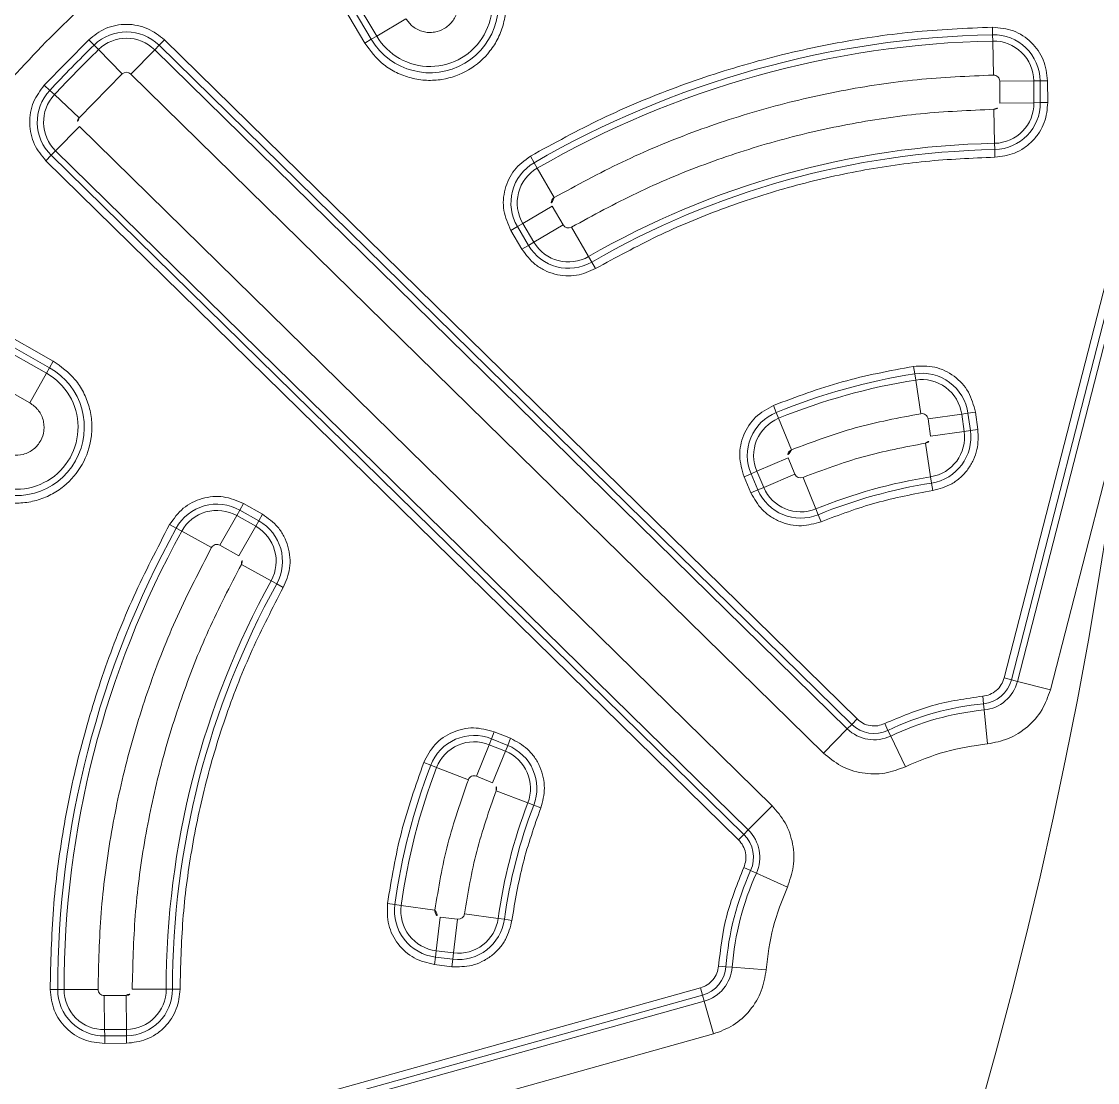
# Model space of a CAD drawing. Header units: metres. Extents: x 859577 to 860336, y 1645916 to 1646650.
# Drawn here: x 859954.8052 to 859954.9538, y 1646453.6387 to 1646453.7852 of the extents above; entities that cross this region are included whole.
import ezdxf

# ---------------------------------------------------------------- set-up
doc = ezdxf.new("R2010")
doc.units = ezdxf.units.M
doc.layers.add('A-ACCESORIOS', color=30, linetype='Continuous', lineweight=20)
doc.layers.add('PISO', color=31, linetype='Continuous', lineweight=15)

# ---------------------------------------------------------------- blocks, each defined once
blk = doc.blocks.new('mu10-3')
at = {"layer": 'A-ACCESORIOS', "linetype": 'Continuous', "ltscale": 20}
for p, q in [((0.5542660328146098, 0.3677337906341336), (0.4872739752896109, 0.4837674379710393)), ((0.5485407735652075, 0.3644283106689841), (0.4815487160414023, 0.4804619580037865)), ((0.4824527043456328, 0.4809838758935712), (0.5494447618681875, 0.3649502285607014)), ((0.5501980854904218, 0.3653851601514475), (0.4832060279320558, 0.4814188074690833)), ((0.4852564037868774, 0.426756188723914), (0.4845112374017049, 0.4274871608137687)), ((0.4852564037868774, 0.4267561887239708), (0.485877375774578, 0.4261470453157585)), ((0.4943854848811498, 0.4268000795514126), (0.4937703987484383, 0.426184993418758)), ((0.4943854848811498, 0.4268000795514126), (0.4951235882404035, 0.4275381829106095)), ((0.4965163066785863, 0.4246692577539193), (0.4943854848811498, 0.4268000795514126)), ((0.4951235882398919, 0.4275381829111211), (0.4972544100378968, 0.4254073611130593)), ((0.4858773757744643, 0.4261470453157585), (0.4892306245078544, 0.4228576709115828)), ((0.4937703987484383, 0.4261849934187012), (0.4904489336320808, 0.4228635283024005)), ((0.4937703987484383, 0.426184993418758), (0.4959012205459317, 0.4240541716213215)), ((0.4965163066786999, 0.4246692577539193), (0.4972544100378968, 0.4254073611130593)), ((0.4959012205459317, 0.4240541716213215), (0.4925797554295741, 0.4207327065050208)), ((0.4965163066785863, 0.424669257754033), (0.4959012205459317, 0.4240541716213784)), ((0.4904489336320808, 0.4228635283024005), (0.4925797554295741, 0.4207327065050208)), ((0.4959397266560472, 0.4162376209702074), (0.4925856989502222, 0.4195262010874217)), ((0.4959397266560472, 0.4162376209702074), (0.496560842897793, 0.415628624652129)), ((0.496560842897793, 0.415628624652129), (0.4973061823879448, 0.4148978290705259)), ((0.5194013095971286, 0.387038328980168), (0.5188717704623969, 0.3863482201438728)), ((0.5194013095971286, 0.387038328980168), (0.5200367565587953, 0.3878664595837336)), ((0.5213140217284149, 0.385570653341631), (0.5194013095971286, 0.387038328980168)), ((0.5200367565584543, 0.3878664595840178), (0.5219494686900816, 0.3863987839452534)), ((0.510334755684994, 0.3857747442255572), (0.5094970921588811, 0.3863975708104022)), ((0.510334755684994, 0.3857747442255572), (0.5110328086233835, 0.3852557220715198)), ((0.5110328086233835, 0.3852557220715198), (0.5148022944906643, 0.3824530024397177)), ((0.5188717704623969, 0.386348220143816), (0.516012259134925, 0.3826216324276857)), ((0.5188717704623969, 0.3863482201438728), (0.5207844825935126, 0.3848805445054495)), ((0.5207844825935126, 0.3848805445054495), (0.5213140217281875, 0.3855706533418015)), ((0.5219494686900816, 0.3863987839452534), (0.5213140217284149, 0.385570653341631)), ((0.5179249712658702, 0.3811539567893192), (0.5207844825935126, 0.3848805445054495)), ((0.516012259134925, 0.3826216324276857), (0.5179249712658702, 0.3811539567893192)), ((0.5218621201391329, 0.3771615796944161), (0.5180913074920568, 0.3799625140062517)), ((0.5218621201391329, 0.3771615796944161), (0.5225604187774593, 0.3766428881551747)), ((0.5225604187774593, 0.3766428881551747), (0.5233983771435078, 0.376020458308119)), ((0.4080702862218004, 0.3705935483022245), (0.4243697516787392, 0.366226119696023)), ((0.4245948888415114, 0.3670663432046126), (0.4082954233719533, 0.3714337715849751)), ((0.4245948888415114, 0.3670663432046126), (0.4258106293946184, 0.3716035487175873)), ((0.4240995871028304, 0.3652178517556308), (0.4078001216425378, 0.3695852803627986)), ((0.4523753596959068, 0.3698045497524731), (0.4513697361040272, 0.3700843967272363)), ((0.4523753596957931, 0.36980454975253), (0.4532133793557023, 0.3695713439402653)), ((0.4532133793557023, 0.3695713439402084), (0.4577386855190753, 0.3683120325540017)), ((0.5004055076643112, 0.3685767821728518), (0.4994472922566615, 0.3689908067738088)), ((0.4583427674324412, 0.3672540172071876), (0.4571270268214676, 0.3627168114805954)), ((0.4612535241380442, 0.3664740822985664), (0.4583427674324412, 0.3672540172071876)), ((0.5004055076643112, 0.3685767821728518), (0.5012040205040762, 0.3682317616720638)), ((0.5012040205040762, 0.3682317616720638), (0.5055159898385568, 0.3663686509676154)), ((0.5501980854903081, 0.3653851601514475), (0.5542660328146098, 0.3677337906341336)), ((0.4243697516787392, 0.366226119696023), (0.4240995870986808, 0.3652178517567677)), ((0.4243697516787392, 0.3662261196959093), (0.4245948888415114, 0.3670663432046126)), ((0.4600377835277527, 0.3619368765718036), (0.4612535241380442, 0.3664740822985664)), ((0.4668263680165978, 0.3658118046278673), (0.4623013602397918, 0.3670721877674623)), ((0.4676643324197585, 0.3655784003427698), (0.4668263680167115, 0.3658118046278673)), ((0.4676643324197585, 0.3655784003427698), (0.4686698897034489, 0.3652983152006186)), ((0.5041773703394483, 0.3608967725439243), (0.5059749343070621, 0.3652364758542035)), ((0.5082023347599716, 0.3643138563776915), (0.5059749343070621, 0.3652364758542035)), ((0.5064047707922441, 0.359974153067526), (0.5082023347599716, 0.3643138563776915)), ((0.5136284091823882, 0.3629003739824839), (0.5093173225903342, 0.3647655263718548)), ((0.5494447618681875, 0.3649502285607014), (0.5485407735645822, 0.3644283106701778)), ((0.5494447618679601, 0.3649502285605308), (0.5501980854904218, 0.3653851601514475)), ((0.5144267585513376, 0.3625549753918449), (0.5136284091823882, 0.3629003739824839)), ((0.4566317250910288, 0.3608683202586462), (0.4569018896711441, 0.3618765881979584)), ((0.4571270268214676, 0.3627168114805954), (0.4569018896713146, 0.3618765881979016)), ((0.4569018896711441, 0.3618765881979584), (0.4598126463777135, 0.3610966532890529)), ((0.4600377835277527, 0.3619368765718036), (0.4571270268214676, 0.3627168114805954)), ((0.4598126463777135, 0.3610966532890529), (0.4600377835277527, 0.3619368765718036)), ((0.5144267585512239, 0.3625549753918449), (0.5153847777938836, 0.3621404970830895)), ((0.4595424817982234, 0.3600883853496271), (0.4566317250910288, 0.3608683202586462)), ((0.4598126463777135, 0.3610966532890529), (0.459542481797655, 0.3600883853497407)), ((0.5038444881229793, 0.3600931237828604), (0.5034450294633643, 0.3591287452695155)), ((0.503844488123093, 0.3600931237829172), (0.5041773703393346, 0.3608967725439811)), ((0.5038444881229793, 0.3600931237828604), (0.5060718885759456, 0.3591705043064053)), ((0.5064047707922441, 0.359974153067526), (0.5041773703394483, 0.3608967725439243)), ((0.5060718885759456, 0.3591705043064053), (0.5064047707922441, 0.359974153067526)), ((0.5490038578303142, 0.3598968714384796), (0.5482039151164031, 0.3605674568480026)), ((0.5496704767886058, 0.3593380502387049), (0.5490038578304279, 0.3598968714382522)), ((0.5056724299173538, 0.3582061257926625), (0.503445029463137, 0.3591287452696292)), ((0.5060718885759456, 0.3591705043064053), (0.5056724299165012, 0.3582061257930036)), ((0.5496704767886058, 0.3593380502387049), (0.553270218972898, 0.3563204159196971)), ((0.542150953966825, 0.3480272937668474), (0.5411702386095385, 0.3483847717740787)), ((0.542150953966825, 0.3480272937668474), (0.5429682167645637, 0.3477293954275638)), ((0.5429682167645637, 0.3477293954275638), (0.5473814358725235, 0.3461207443951935)), ((0.4040110647940764, 0.3461626168893872), (0.4040110647943607, 0.3451187811083969)), ((0.4040110647940764, 0.3461626168894441), (0.5379950703446639, 0.3461626168894441)), ((0.5379950703446639, 0.3451187811085674), (0.4040110647963502, 0.3451187811085674)), ((0.4040110647964639, 0.3442489179574864), (0.4040110647963502, 0.3451187811083969)), ((0.53799507033699, 0.3451187811083969), (0.5379950703388658, 0.3461626168894441)), ((0.5379950703446639, 0.3442489179575432), (0.5379950703446639, 0.3451187811086243)), ((0.4040110647964639, 0.3442489179575432), (0.5379950703446639, 0.3442489179575432)), ((0.4040110647961228, 0.3395516569430583), (0.4040110647962365, 0.3442489179575432)), ((0.5379950703446639, 0.3442489179575432), (0.5379950703446639, 0.3395516569430583)), ((0.4040110647961228, 0.3395516569430583), (0.5379950703446639, 0.3395516569430583)), ((0.3975884272745134, 0.3388488301942516), (0.3965448935588256, 0.3388739403890213)), ((0.3965448935588256, 0.3300774043705701), (0.3965448935588256, 0.3388739403898171)), ((0.3975884272745134, 0.3388488301942516), (0.3984580387042911, 0.3388279050319625)), ((0.3984580387042911, 0.3388279050319625), (0.4031539404250566, 0.3387149091555557)), ((0.4031539404250566, 0.3302364356063663), (0.4031539404250566, 0.3387149091555557)), ((0.3975884272745134, 0.3301025145676704), (0.3965448935588256, 0.3300774043729575)), ((0.3975884272745134, 0.3301025145676704), (0.3984580387042911, 0.3301234397299595)), ((0.3984580387042911, 0.3301234397299595), (0.4031539404250566, 0.3302364356063663)), ((0.537995070347904, 0.3293996878073813), (0.4040110647961228, 0.3293996878131225)), ((0.4040110647964639, 0.3247024268043788), (0.4040110647961228, 0.3293996878131225)), ((0.537995070347904, 0.3247024268465566), (0.537995070347904, 0.3293996878073813)), ((0.5379950703432428, 0.3247024268465566), (0.4040110647964639, 0.3247024268465566)), ((0.4040110647964639, 0.3238325636535251), (0.4040110647964639, 0.3247024268043788)), ((0.5379950703432428, 0.3238325636535251), (0.5379950703432428, 0.3247024268465566)), ((0.4040110647964639, 0.3238325636535251), (0.5379950703432428, 0.3238325636535251)), ((0.4040110647964639, 0.3238325636535251), (0.4040110647964639, 0.3227887278725348)), ((0.5379950703446639, 0.3227887278725348), (0.4040110647957249, 0.3227887278725348)), ((0.5379950703432428, 0.3238325636535251), (0.5379950703432428, 0.3227887278725348)), ((0.5429682168042405, 0.3212219493487964), (0.5473814358725235, 0.3228306003667853)), ((0.5429682168042405, 0.3212219493488533), (0.542150953966825, 0.3209240509950746)), ((0.5421509539664839, 0.3209240509949609), (0.5411702386095385, 0.3205665729878433)), ((0.5496704767589904, 0.3096132944984333), (0.553270218972898, 0.312630928842168)), ((0.503445029463137, 0.3098225994922927), (0.5056724299167286, 0.3107452189690321)), ((0.5056724299167286, 0.3107452189690321), (0.5060718885762867, 0.3097808404556304)), ((0.503844488123093, 0.3088582209791184), (0.5034450294635917, 0.3098225994924633)), ((0.5060718885762867, 0.3097808404556304), (0.503844488123093, 0.3088582209791184)), ((0.5064047707922441, 0.308977191694396), (0.506071888576173, 0.3097808404555735)), ((0.5490038578305416, 0.3090544733236698), (0.5496704767589904, 0.3096132944984333)), ((0.4566317250907446, 0.3080830245031621), (0.4595424817978824, 0.3088629594121812)), ((0.4569018896714283, 0.3070747565640772), (0.4566317250912562, 0.3080830245033326)), ((0.4598126463778271, 0.307854691472869), (0.4569018896714283, 0.3070747565640772)), ((0.4598126463778271, 0.307854691472869), (0.4595424817977687, 0.3088629594121812)), ((0.4598126463775998, 0.3078546914728122), (0.4600377835277527, 0.3070144681901184)), ((0.503844488123093, 0.3088582209791184), (0.5041773703394483, 0.3080545722179977)), ((0.5041773703394483, 0.3080545722179977), (0.5064047707922441, 0.308977191694396)), ((0.5041773703394483, 0.3080545722179977), (0.5059749343070621, 0.3037148689077753)), ((0.5082023347599716, 0.3046374883841736), (0.5064047707922441, 0.308977191694396)), ((0.5490038578305416, 0.3090544733236698), (0.5482039151164031, 0.3083838879139194)), ((0.4569018896714283, 0.3070747565640772), (0.4571270268214676, 0.3062345332813265)), ((0.4571270268214676, 0.3062345332813265), (0.4600377835277527, 0.3070144681901184)), ((0.4571270268214676, 0.3062345332813265), (0.4583427674318727, 0.3016973275545638)), ((0.4600377835277527, 0.3070144681901184), (0.4612535241381579, 0.3024772624633556)), ((0.5136284091823882, 0.3060509707794949), (0.5144267585512239, 0.3063963693700771)), ((0.5144267585512239, 0.3063963693700771), (0.5153847777938836, 0.3068108476788893)), ((0.5136284091823882, 0.3060509707794949), (0.5093173225904479, 0.304185818390124)), ((0.4078001216415146, 0.299366064398896), (0.4240995871281825, 0.3037334930130555)), ((0.4243697516743055, 0.3027252250648189), (0.424099587094247, 0.3037334930040174)), ((0.4668263680165978, 0.3031395401340546), (0.4676643324197585, 0.3033729444191522)), ((0.4676643324197585, 0.3033729444191522), (0.4686698897034489, 0.3036530295613034)), ((0.4815487707903117, 0.1884894815860321), (0.5485407735652075, 0.3045230340929947)), ((0.5494447618648906, 0.3040011161958773), (0.4824527590947696, 0.1879675636970433)), ((0.4832060826813063, 0.187532632121588), (0.5501980854554063, 0.3035661846270159)), ((0.5059749343070621, 0.3037148689077753), (0.5082023347599716, 0.3046374883841736)), ((0.5494447618650042, 0.3040011161957636), (0.5485407735622516, 0.304523034087822)), ((0.5501980854554063, 0.3035661846269591), (0.5494447618687559, 0.3040011162024712)), ((0.5501980854554063, 0.3035661846270727), (0.5542660328222269, 0.3012175541197735)), ((0.4243697516743055, 0.3027252250647052), (0.4080702862218004, 0.2983577964596407)), ((0.4082954233719533, 0.2975175731770037), (0.4245948888244584, 0.3018850017820114)), ((0.4243697516743055, 0.3027252250648189), (0.4245948888244584, 0.3018850017820114)), ((0.4245948888244584, 0.3018850017820114), (0.4258106294348636, 0.2973477960552486)), ((0.4583427674318727, 0.3016973275545638), (0.4612535241381579, 0.3024772624633556)), ((0.4668263680165978, 0.3031395401340546), (0.4623013602397918, 0.3018791569945165)), ((0.5012040205040762, 0.300719583089915), (0.5055159898385568, 0.3025826937943066)), ((0.4532133793557023, 0.2993800008217136), (0.4577386855190753, 0.3006393122078634)), ((0.4872740300481837, 0.1851840016142887), (0.5542660328222837, 0.3012175541197735)), ((0.5004055076643112, 0.3003745625890701), (0.4994472922566615, 0.2999605379881132)), ((0.5004055076644249, 0.3003745625890701), (0.5012040205041899, 0.3007195830898581)), ((0.4523753596957931, 0.299146795009392), (0.4513697361040272, 0.2988669480346857)), ((0.4523753596957931, 0.299146795009392), (0.4532133793557023, 0.2993800008217136)), ((0.4095111639823585, 0.2929803674501272), (0.4258106294348636, 0.2973477960552486)), ((0.5225604187774593, 0.2923084566067473), (0.5233983771435078, 0.2929308864538029)), ((0.5218621201390192, 0.2917897650675059), (0.5180913074920568, 0.2889888307556703)), ((0.5225604187774593, 0.2923084566067473), (0.5218621201391329, 0.2917897650675059)), ((0.5179249712658702, 0.2877973879726028), (0.516012259134925, 0.2863297123342932)), ((0.5207844825935126, 0.2840708002564725), (0.5179249712658702, 0.2877973879726028)), ((0.5110328086233835, 0.2836956226904022), (0.5148022944906643, 0.2864983423222043)), ((0.5188717704623969, 0.282603124618106), (0.516012259134925, 0.2863297123342932)), ((0.5207844825935126, 0.2840708002564725), (0.5188717704623969, 0.282603124618106)), ((0.5213140217281875, 0.2833806914201773), (0.5207844825935126, 0.2840708002564725)), ((0.510334755684994, 0.2831766005363647), (0.5094970921588811, 0.2825537739515198)), ((0.510334755684994, 0.2831766005363647), (0.5110328086233835, 0.2836956226904022)), ((0.5194013095972423, 0.281913015781754), (0.5188717704623969, 0.282603124618106)), ((0.5194013095970149, 0.2819130157816403), (0.5213140217281875, 0.2833806914201773)), ((0.5219494686906501, 0.2825525608171802), (0.5200367565584543, 0.2810848851779042)), ((0.5213140217281875, 0.2833806914201773), (0.5219494686898543, 0.2825525608166117)), ((0.5194013095970149, 0.2819130157816403), (0.5200367565587953, 0.2810848851780747)), ((0.496560842897793, 0.253322720109793), (0.4959397266560472, 0.2527137237917714)), ((0.496560842897793, 0.253322720109793), (0.4973061823879448, 0.2540535156913961)), ((0.4959397266560472, 0.2527137237917714), (0.4925856989502222, 0.2494251436745003)), ((0.4925797554295741, 0.248218638256958), (0.4904489336320808, 0.2460878164595215)), ((0.4959012205459317, 0.2448971731406004), (0.4925797554295741, 0.248218638256958)), ((0.4858773757744643, 0.2428042994461634), (0.4892306245078544, 0.2460936738503392)), ((0.4904489336320808, 0.2460878164595215), (0.4937703987484383, 0.2427663513431639)), ((0.4959012205459317, 0.2448971731406573), (0.4937703987484383, 0.2427663513431639)), ((0.4943854848809224, 0.2421512652102251), (0.4965163066785863, 0.2442820870080027)), ((0.4965163066785863, 0.2442820870080027), (0.4959012205459317, 0.2448971731406573)), ((0.4965163066785863, 0.2442820870080027), (0.4972544100378968, 0.2435439836488058)), ((0.4852564037868774, 0.2421951560379512), (0.4858773757744643, 0.2428042994461634)), ((0.4937703987484383, 0.2427663513431639), (0.4943854848811498, 0.2421512652105093)), ((0.4972544100382379, 0.2435439836491469), (0.4951235882401193, 0.2414131618510282)), ((0.4852564037868774, 0.242195156038008), (0.4845112374017049, 0.2414641839481533)), ((0.4951235882401193, 0.2414131618510282), (0.4943854848809224, 0.2421512652102251))]:
    blk.add_line(p, q, dxfattribs=at)
for centre, radius in [((0, 0), 0.6689513447619461), ((0.5793288584596894, 0.334475672380961), 0.1928508381295695)]:
    blk.add_circle(centre, radius, dxfattribs=at)
for centre, radius, start, end in [((0.489842679739013, 0.4222572744091622), 0.006424496643351381, 45.00000000013819, 135.550929446569), ((0.5793288584596894, 0.334475672380961), 0.1317775414275667, 135.550929446569, 164.449070553473), ((0.489842679739013, 0.4222572744091622), 0.005554633492509504, 44.99999999986183, 135.550929446569), ((0.5793288584596894, 0.334475672380961), 0.1309076782767651, 135.550929446569, 164.449070553473), ((0.4919735015363926, 0.4201264526117825), 0.005554633492511441, 315.5644995710717, 45.00000000013819), ((0.4919735015363926, 0.4201264526117825), 0.006424496643351077, 315.5644995710717, 44.99999999881397), ((0.4898426797387856, 0.4222572744091622), 0.0008573724780607333, 44.99999999657779, 135.5509294409104), ((0.4919735015363926, 0.4201264526118962), 0.0008573724780822284, 315.5644995641809, 44.99999999630374), ((0.5793288584596894, 0.334475672380961), 0.1167851169459318, 135.5644995710718, 164.4355004288844), ((0.5793288584596894, 0.334475672380961), 0.1159152537950904, 135.5644995710718, 164.4355004288844), ((0.515490323839856, 0.3819414331084658), 0.006424496643352089, 52.50000000045925, 143.3681510903216), ((0.515490323839856, 0.3819414331084658), 0.005554633492508178, 52.50000000045925, 143.3681510900864), ((0.5793288584596894, 0.334475672380961), 0.08597546737180224, 143.3681510901398, 156.631848909743), ((0.5793288584596894, 0.334475672380961), 0.0851056042209611, 143.3681510901398, 156.631848909743), ((0.5174030359709718, 0.3804737574700994), 0.006424496643352009, 323.3952829966595, 52.49999999875644), ((0.4268124317260344, 0.3753423257567192), 0.009437790989214991, 255.0000000278088, 74.99999999981988), ((0.4268124317260344, 0.3753423257567192), 0.008567927838288799, 254.9999997220936, 74.99999999981988), ((0.5174030359709718, 0.3804737574700994), 0.005554633492513688, 323.3952829863748, 52.50000000004562), ((0.5154903238403108, 0.3819414331085227), 0.0008573724783138103, 52.50000001104213, 143.3681511118113), ((0.5174030359709718, 0.3804737574700994), 0.0008573724779795839, 323.3952829863748, 52.50000000004562), ((0.5793288584596894, 0.334475672380961), 0.07158570175931457, 143.3952829865168, 156.6047170134154), ((0.5793288584596894, 0.334475672380961), 0.07071583860847268, 143.3952829865168, 156.6047170134154), ((0.4585646717579834, 0.3680821754265935), 0.006424496643325896, 164.4490705573535, 254.9999999989429), ((0.4585646717579834, 0.3680821754265935), 0.005554633492476258, 164.4490705536586, 255.0000000002283), ((0.4585646717587224, 0.3680821754252293), 0.0008573724790099515, 164.4490704793052, 254.9999999635334), ((0.5063030365498093, 0.3660285847382738), 0.006424496643351888, 156.631848909743, 247.499999998337), ((0.5063030365498093, 0.3660285847382738), 0.005554633492493995, 156.6318489100303, 247.4999999996948), ((0.4614754284642686, 0.3673022405178017), 0.005554633492526707, 255.0000000000221, 344.4355004288844), ((0.4614754284640412, 0.3673022405177448), 0.0008573724780548588, 255.0000000030297, 344.435500435116), ((0.5063030365498093, 0.3660285847383307), 0.0008573724780085429, 156.6318489118538, 247.500000001288), ((0.4614754284642686, 0.3673022405178017), 0.006424496643353047, 255.0000000006162, 344.4355004288236), ((0.5085304370026051, 0.3651059652618187), 0.000857372478022974, 247.5000000014924, 336.6047170169996), ((0.5456140171395418, 0.3627385470587683), 0.004423363001114733, 320.0271724838307, 30.00000001853312), ((0.5456140171395418, 0.3627385470587683), 0.005293226190874063, 320.027172483789, 29.99999996565652), ((0.5085304370027188, 0.3651059652618756), 0.005554633492582634, 247.4999999999561, 336.6047170136181), ((0.5085304370027188, 0.3651059652618756), 0.006424496643352346, 247.5000000001606, 336.6047170134154), ((0.5793288584596894, 0.334475672380961), 0.03957073444687458, 140.0271724839716, 159.9728275160509), ((0.5793288584596894, 0.334475672380961), 0.03870087129603082, 140.0271724841034, 159.9728275160509), ((0.5379950703446639, 0.3495421441098756), 0.004423363001435861, 269.9999998997171, 339.972827515988), ((0.5379950703446639, 0.3495421441098756), 0.005293226152293106, 270, 339.9728275157839), ((0.4040110647964639, 0.3386942844650775), 0.006424496643352501, 90.00000001852193, 178.6215772610424), ((0.4040110647964639, 0.3386942844650775), 0.005554633492457105, 90, 178.6215772610424), ((0.4040110647958386, 0.3386942844644523), 0.0008573724786045752, 89.99999997812348, 178.6215772177947), ((0.5793288584596894, 0.334475672380961), 0.1817930384712027, 178.6215772611075, 181.3784227388924), ((0.5793288584596894, 0.334475672380961), 0.1809231753204159, 178.6215772611075, 181.3784227388924), ((0.4040110647964639, 0.3302570602968444), 0.006424496643328862, 181.3784227389575, 270), ((0.4040110647964639, 0.3302570602968444), 0.00555463349249547, 181.3784227389575, 270), ((0.4040110647958386, 0.3302570602975266), 0.0008573724843854761, 181.3784227834953, 270.0000000239414), ((0.5379950703446639, 0.3194092006521032), 0.005293226194439418, 20.02717248421592, 89.999999965604), ((0.5379950703446639, 0.3194092006521032), 0.004423363001116318, 20.02717248401203, 90.00000001852193), ((0.5793288584596894, 0.334475672380961), 0.03870087129603255, 200.027172483949, 219.9728275160283), ((0.5793288584596894, 0.334475672380961), 0.03957073444687382, 200.027172483949, 219.9728275160283), ((0.5085304370027188, 0.3038453795001033), 0.006424496643353861, 23.39528299664125, 112.4999999987121), ((0.5085304370027188, 0.3038453795001033), 0.00555463349255058, 23.39528298615138, 112.5000000000438), ((0.5456140171395418, 0.3062127977031537), 0.005293226152276789, 329.9999999997967, 39.97282751635193), ((0.4614754284642686, 0.3016491042441771), 0.006424496643351727, 15.56449957117643, 104.9999999989121), ((0.5063030365498093, 0.3029227600236482), 0.006424496643351264, 112.5000000005344, 203.3681510902569), ((0.5063030365498093, 0.3029227600236482), 0.005554633492519918, 112.5000000000438, 203.3681510904596), ((0.5456140171395418, 0.3062127977031537), 0.004423363001437285, 329.9999998997006, 39.9728275161693), ((0.4585646717579834, 0.3008691693353285), 0.006424496643351282, 104.9999999997716, 195.5509294466692), ((0.4585646717579834, 0.3008691693353285), 0.005554633492531306, 104.9999999997716, 195.5509294464662), ((0.4614754284642686, 0.3016491042441771), 0.005554633492495556, 15.56449957117643, 105.0000000001801), ((0.5793288584596894, 0.334475672380961), 0.07071583860847393, 203.3952829865845, 216.6047170134831), ((0.5793288584596894, 0.334475672380961), 0.07158570175931504, 203.3952829865845, 216.6047170134831), ((0.5793288584596894, 0.334475672380961), 0.1159152537950914, 195.5644995711154, 224.4355004289282), ((0.5063030365498093, 0.3029227600235913), 0.0008573724779843544, 112.4999999987121, 203.3681510884933), ((0.5085304370024915, 0.3038453795001033), 0.0008573724780971913, 23.39528297771384, 112.4999999959903), ((0.4268124317260344, 0.2936090190052028), 0.009437790989216533, 285.0000000273703, 104.9999999995868), ((0.4268124317260344, 0.2936090190052028), 0.008567927838281015, 284.9999997220651, 104.9999999995868), ((0.4614754284641549, 0.3016491042441771), 0.0008573724779916205, 15.56449956910999, 104.9999999993806), ((0.5793288584596894, 0.334475672380961), 0.1167851169459328, 195.5644995711154, 224.4355004289282), ((0.5793288584596894, 0.334475672380961), 0.08597546737180078, 203.3681510902569, 216.6318489098601), ((0.5793288584596894, 0.334475672380961), 0.08510560422096015, 203.3681510902569, 216.6318489098601), ((0.5793288584596894, 0.334475672380961), 0.1317775414275542, 195.5509294465269, 224.4490705534309), ((0.5793288584596894, 0.334475672380961), 0.1309076782767514, 195.5509294465269, 224.4490705534309), ((0.5174030359709718, 0.2884775872918226), 0.00555463349252105, 307.4999999999544, 36.60471701348315), ((0.5174030359709718, 0.2884775872918226), 0.006424496643352527, 307.4999999999544, 36.60471701353463), ((0.5174030359709718, 0.2884775872918226), 0.0008573724779751789, 307.4999999996828, 36.60471701353463), ((0.5154903238405382, 0.2870099116533424), 0.0008573724783857103, 216.631848883298, 307.4999999865561), ((0.515490323839856, 0.2870099116534561), 0.006424496643353047, 216.6318489097299, 307.499999998391), ((0.515490323839856, 0.2870099116534561), 0.005554633492503456, 216.6318489099136, 307.4999999999544), ((0.4919735015363926, 0.2488248921501395), 0.006424496643351562, 315.00000000073, 44.43550042892826), ((0.4919735015363926, 0.2488248921501395), 0.005554633492537603, 315.00000000073, 44.43550042892826), ((0.4919735015363926, 0.2488248921500258), 0.0008573724780481622, 315.0000000025103, 44.43550043339854), ((0.4898426797387856, 0.2466940703527598), 0.0008573724781188696, 224.4490705632421, 315.0000000048822), ((0.489842679739013, 0.2466940703527598), 0.005554633492511437, 224.4490705534309, 314.9999999998619), ((0.489842679739013, 0.2466940703527598), 0.006424496643353984, 224.4490705573093, 314.9999999986781)]:
    blk.add_arc(centre, radius, start, end, dxfattribs=at)
for points, knots in [([(0.7661531078977077, 0.334475672380961), (0.7660597649335728, 0.3389579098115973), (0.7658707142508661, 0.3480359378571052), (0.764315601502858, 0.3617446609281387), (0.7617560783821773, 0.3756184121243109), (0.758049925344153, 0.3895422650421665), (0.7534568840139286, 0.402625824321774), (0.7481685360512529, 0.4147807507006291), (0.7423827576672579, 0.4259636208370239), (0.7357967403454495, 0.4368245220445601), (0.7284343372838293, 0.4472846866630107), (0.7203282375558047, 0.457267358311924), (0.711538392174873, 0.4666849346362483), (0.7021208168537783, 0.4754747793745651), (0.6921381952682282, 0.4835809393905492), (0.6816780259272832, 0.4909433503642617), (0.670817122728522, 0.4975293507129663), (0.6596342876056838, 0.5033152654511355), (0.6474793053045005, 0.5086033677875434), (0.6343957613722182, 0.5131975671167197), (0.6204721153860646, 0.5168993518278171), (0.6065982770719529, 0.5194746944231383), (0.5928893582103001, 0.5209731212027009), (0.5793289925059071, 0.5214612744156852), (0.565768695027657, 0.5209731242283056), (0.5520599709177532, 0.5194747627919583), (0.5381861186744459, 0.5168994793903039), (0.5242622658120695, 0.5131976860672012), (0.511178706516489, 0.5086034844312621), (0.4990237801414992, 0.503315403704164), (0.4878409100035128, 0.4975295570253593), (0.476980008798364, 0.4909435582277979), (0.4665198441733764, 0.4835811501362741), (0.4565371725501564, 0.4754750517659545), (0.4471195961281182, 0.4666852060199176), (0.4383297517542815, 0.4572676307963093), (0.4302235903809333, 0.4472850091846112), (0.422861184437636, 0.4368248398499759), (0.4162751655620696, 0.4259639366487136), (0.4104893191297379, 0.4147811015266143), (0.4052009495104585, 0.4026261192242373), (0.4006079106233642, 0.3895425752995152), (0.3969017656707479, 0.3756189292869863), (0.3943421731929106, 0.3617451246826704), (0.3927869927163101, 0.3480362060761308), (0.3925979482301614, 0.3389579760933543), (0.3925046090216142, 0.334475672380961)], [0, 0, 0, 0, 0.02291043124393886, 0.04640127627856694, 0.07043889536440057, 0.0949825248686007, 0.1199870078134521, 0.1412571413465029, 0.1627018157893434, 0.1843088610492794, 0.2061448528974916, 0.2280462251742266, 0.2499999996147194, 0.2719527910396049, 0.2938541685496897, 0.3156911381893611, 0.3372972159685446, 0.3587419054823087, 0.380012991450622, 0.4050168025324467, 0.4295600826501582, 0.4535976939681216, 0.4770894055705903, 0.4999999997767687, 0.5229099078263221, 0.5464012767191547, 0.5704388958051742, 0.5949825253142078, 0.6199870082600593, 0.6412571417913684, 0.6627018162343635, 0.6843088614958871, 0.7061448533414496, 0.7280462256163861, 0.7500000000613232, 0.771952791484074, 0.7938541689949458, 0.8156911386359668, 0.8372972164167378, 0.8587419059311828, 0.8800129918972293, 0.905016802977831, 0.9295600830954693, 0.9535976944176973, 0.9770892313843614, 1, 1, 1, 1]), ([(0.4513697361039135, 0.3700843967267247), (0.4524496536118932, 0.3736311094070288), (0.4546142367253196, 0.3807401286784966), (0.4589885795419946, 0.391030413109263), (0.4641605437992098, 0.4009679077167903), (0.4701807375192857, 0.4104157829002588), (0.4769051267610962, 0.4193492862646622), (0.4819795775352986, 0.4247785057117426), (0.4845112374019322, 0.4274871608140529)], [0, 0, 0, 0, 0.1659797180059381, 0.3326892027453981, 0.4999999924163006, 0.6673021266179082, 0.8340159573470844, 1, 1, 1, 1]), ([(0.4972544100378968, 0.4254073611130593), (0.4978451993577551, 0.4246771397187672), (0.4987537211243307, 0.423554197903627), (0.4993264834860156, 0.4216799144576271), (0.499496194378537, 0.4201635111120368), (0.4993414316576263, 0.4186455093354198), (0.4987871629417668, 0.4167656738773644), (0.4978897487359291, 0.4156338356098672), (0.4973061823891953, 0.4148978290717764)], [0, 0, 0, 0, 0.2395925132970451, 0.368447780205733, 0.5000000000024187, 0.6315522197987037, 0.7604074867062772, 1, 1, 1, 1]), ([(0.4577386855190753, 0.3683120325540585), (0.4587648700075988, 0.3716823122258575), (0.4608217480758867, 0.3784376806990508), (0.4649784655780422, 0.3882157439470575), (0.4698930400455765, 0.3976586937369575), (0.475613534147783, 0.4066362395238343), (0.482003313648022, 0.4151250249562395), (0.4868250442777935, 0.4202838920057843), (0.4892306245078544, 0.4228576709115828)], [0, 0, 0, 0, 0.1659843794572598, 0.3326981002169253, 0.5000000079808811, 0.6673110246009388, 0.8340201717080863, 1, 1, 1, 1]), ([(0.4925856989502222, 0.4195262010874217), (0.4902728477713936, 0.4170505883529358), (0.4856370071303218, 0.4120885111422012), (0.4794934156446402, 0.4039246509922805), (0.4739927325020403, 0.3952912909134625), (0.4692664037405621, 0.3862109632227657), (0.4652681925221032, 0.3768084860330987), (0.4632888614493709, 0.3703128853867383), (0.4623013602397918, 0.3670721877674623)], [0, 0, 0, 0, 0.1659859472998942, 0.3326994868424583, 0.5000000082840034, 0.6673100022888455, 0.8340187856011093, 1, 1, 1, 1]), ([(0.4973061823891953, 0.4148978290717764), (0.4951192645277729, 0.4125569939062643), (0.490735849682892, 0.4078650702656432), (0.4849265016669619, 0.400145547604609), (0.4797252154504008, 0.391982084630115), (0.4752560534241752, 0.3833958234583292), (0.4714753213813196, 0.3745050599841306), (0.4696036702112565, 0.3683627558307307), (0.4686698897033352, 0.3652983152000502)], [0, 0, 0, 0, 0.1659813470086995, 0.3326897243378489, 0.4999999912393516, 0.6673002404114992, 0.8340136477085028, 1, 1, 1, 1]), ([(0.4295252763917574, 0.3854667997464389), (0.4307625686532788, 0.38499031567369), (0.4326659170229732, 0.3842573318741529), (0.4346854602966346, 0.3823630560466427), (0.4359550989350964, 0.3806223592988545), (0.4368355791574459, 0.3786479715086557), (0.4374269665125325, 0.375963134303845), (0.4371814458458516, 0.3725639567830967), (0.4356944842123198, 0.3694974223685676), (0.4338399091319616, 0.367467978826312), (0.4320901969934425, 0.366198348958676), (0.4301203093028789, 0.3653256806790068), (0.4274241956085234, 0.3646949613341235), (0.4254093556692169, 0.3650118529330939), (0.4240995871028304, 0.3652178517556308)], [0, 0, 0, 0, 0.1197284222119016, 0.1841803301285526, 0.2500000000002041, 0.3158196698718523, 0.3802715777885035, 0.5000000000004063, 0.6197284222121984, 0.6841803301287154, 0.750000000000203, 0.8158196698716906, 0.8802715777882084, 1, 1, 1, 1]), ([(0.5219494686900816, 0.3863987839452534), (0.5226284212228052, 0.3857543911797734), (0.5236723206198235, 0.3847636279277253), (0.5244847917277866, 0.3829882367325013), (0.5248531271997763, 0.3815138578238475), (0.5249026784090347, 0.3799949737388033), (0.5246075172715905, 0.3780649470290314), (0.5238748828367648, 0.3768261635299837), (0.5233983771442468, 0.3760204583091991)], [0, 0, 0, 0, 0.2396715696323386, 0.3684985252562393, 0.5000000000022147, 0.6315014747478226, 0.7603284303707115, 1, 1, 1, 1]), ([(0.4278142340172053, 0.3790811028067083), (0.42827090712683, 0.3789049143096008), (0.4289761532363059, 0.3786328241656065), (0.4297229510488023, 0.3779337282599045), (0.4301875939224828, 0.3772912818547525), (0.430514377718282, 0.3765661674502212), (0.4307315870175898, 0.3755740977119899), (0.4306419536493991, 0.3743162073643589), (0.4300905379095639, 0.3731818323140033), (0.4294063255402989, 0.3724313222948012), (0.4287605580486797, 0.3719666849008263), (0.4280371000753576, 0.3716427805069884), (0.4270408061424291, 0.3714108366336291), (0.4262942146727937, 0.3715277931562468), (0.4258106294348636, 0.3716035487068439)], [0, 0, 0, 0, 0.1197214725453678, 0.1848873975501689, 0.250000024002845, 0.315165924998035, 0.3802785274597909, 0.5000000000051588, 0.6197214725495566, 0.6848873975540601, 0.7500000240040559, 0.8151659249979359, 0.8802785274572331, 1, 1, 1, 1]), ([(0.553270218972898, 0.3563204159197539), (0.5538424024157393, 0.3571367781978552), (0.5550145144405292, 0.3588090881095241), (0.5557115154817325, 0.3618575430651845), (0.5555529809495852, 0.3649806432669607), (0.5546881920339501, 0.3668306722317425), (0.5542660328130751, 0.3677337906368621)], [0, 0, 0, 0, 0.244082233929745, 0.5000000000006426, 0.7559177660711695, 1, 1, 1, 1]), ([(0.4686698897033352, 0.3652983152000502), (0.4683242725174637, 0.3644249286498962), (0.4677927789279011, 0.363081826016014), (0.4664419280243237, 0.3616618974982089), (0.4652046812832964, 0.3607688681618129), (0.4638065820172415, 0.3601576404330444), (0.461897023758354, 0.3597165254653873), (0.4604702667359675, 0.3599418574875699), (0.4595424817982234, 0.3600883853496271)], [0, 0, 0, 0, 0.2395925132936564, 0.3684477802023442, 0.4999999999998819, 0.6315522197974276, 0.7604074867061762, 0.9999999999999999, 0.9999999999999999, 0.9999999999999999, 0.9999999999999999]), ([(0.5482039151164031, 0.3605674568479458), (0.5483974701941747, 0.3608436114033111), (0.5487939658233927, 0.3614093112310002), (0.5490297435143816, 0.3624405258588581), (0.5489761153231711, 0.363496991071429), (0.5486835792712554, 0.3641228087264494), (0.5485407735652075, 0.3644283106689841)], [0, 0, 0, 0, 0.2440822338944563, 0.5000000000002761, 0.7559177661059334, 1, 1, 1, 1]), ([(0.5153847777936562, 0.3621404970826916), (0.5149252694508846, 0.3613249784374375), (0.5142187686884654, 0.3600711066555391), (0.5126948970967078, 0.3588504762573166), (0.511354729289053, 0.3581339468205442), (0.5098937119633433, 0.3577157452419897), (0.5079499425326617, 0.3575316702634836), (0.5065699666886303, 0.3579403320341612), (0.5056724299173538, 0.3582061257926625)], [0, 0, 0, 0, 0.2396715696303418, 0.3684985252538829, 0.4999999999999538, 0.6315014747460329, 0.7603284303695913, 1, 1, 1, 1]), ([(0.5379950703446639, 0.3461626168894441), (0.5383310456408594, 0.346191694491381), (0.5390192876541846, 0.3462512596664169), (0.5399610274620272, 0.3467330488967946), (0.540736196680939, 0.3474528456808343), (0.5410278592880786, 0.3480790708820791), (0.5411702386095385, 0.3483847717741355)], [0, 0, 0, 0, 0.2440822338942241, 0.4999999999999806, 0.7559177661057394, 1, 1, 1, 1]), ([(0.3965448935588256, 0.3388739403898171), (0.3966640660144094, 0.3397976428132665), (0.3968472442479083, 0.3412174522612759), (0.3977929046687905, 0.3429132959919912), (0.3987567763709308, 0.3440765259606451), (0.3999428563271294, 0.3450121364329561), (0.4016609578324619, 0.3459167285000149), (0.4030847628956167, 0.3460656992232316), (0.4040110647940764, 0.3461626168894441)], [0, 0, 0, 0, 0.2397864522109678, 0.3685722389897557, 0.4999999999999823, 0.6314277610102192, 0.7602135477890116, 1, 1, 1, 1]), ([(0.5379950703446639, 0.3395516569430583), (0.538988273436587, 0.3396376155373559), (0.5410228399762218, 0.3398137008529147), (0.5438067913549958, 0.3412379560249974), (0.5460983302679665, 0.3433658041127501), (0.5469605371223452, 0.345217037858788), (0.5473814358725235, 0.3461207443951935)], [0, 0, 0, 0, 0.244082233894416, 0.5000000000000268, 0.7559177661056263, 1, 1, 1, 1]), ([(0.3925046090216142, 0.334475672380961), (0.3925979519857492, 0.3299934349502678), (0.3927870026683991, 0.3209154069048168), (0.3943421154163502, 0.3072066838337832), (0.3969016385371447, 0.2933329326376111), (0.4006077915751121, 0.2794090797198123), (0.4052008329052796, 0.266325520440148), (0.4104891808681828, 0.2541705940612928), (0.416274959252064, 0.2429877239248981), (0.4228609765737588, 0.2321268227173618), (0.4302233796354926, 0.2216666580989681), (0.4383294793634036, 0.211683986449998), (0.4471193247444489, 0.2022664101256737), (0.45653690006543, 0.1934765653873569), (0.4665195216509801, 0.1853704053713727), (0.4769796909920387, 0.1780079943976602), (0.4878405941907999, 0.1714219940489556), (0.4990234293136382, 0.1656360793107297), (0.5111784116149352, 0.1603479769743785), (0.5242619555471038, 0.1557537776452591), (0.5381856015332573, 0.1520519929341049), (0.5520594398473122, 0.1494766503387837), (0.5657683587089082, 0.1479782235592211), (0.5793287244134149, 0.1474900703461799), (0.5928890218915512, 0.1479782205336164), (0.6065977460015688, 0.1494765819699637), (0.6204715982448761, 0.1520518653716181), (0.6343954511072525, 0.1557536586947208), (0.6474790104027761, 0.1603478603306598), (0.6596339367779365, 0.1656359410577579), (0.670816806915866, 0.1714217877365058), (0.6816777081210716, 0.1780077865341241), (0.6921378727459455, 0.1853701946256479), (0.7021205443691656, 0.1934762929959675), (0.7115381207912037, 0.2022661387420044), (0.7203279651651542, 0.2116837139656695), (0.7284341265384455, 0.2216663355773107), (0.735796532481686, 0.2321265049119461), (0.7423825513571956, 0.2429874081132084), (0.7481683977895841, 0.2541702432353077), (0.7534567674089772, 0.2663252255376847), (0.7580498062959009, 0.2794087694624068), (0.7617559512485741, 0.2933324154749357), (0.7643155437264113, 0.3072062200792516), (0.7658707242030118, 0.3209151386857911), (0.7660597686891606, 0.3299933686685677), (0.7661531078977077, 0.334475672380961)], [0, 0, 0, 0, 0.02291043124393886, 0.04640127627856694, 0.07043889536440062, 0.09498252486860066, 0.119987007813452, 0.1412571413465029, 0.1627018157893435, 0.1843088610492794, 0.2061448528974916, 0.2280462251742267, 0.2499999996147193, 0.271952791039605, 0.2938541685496897, 0.3156911381893611, 0.3372972159685446, 0.3587419054823087, 0.3800129914506221, 0.4050168025324468, 0.4295600826501583, 0.4535976939681218, 0.4770894055705904, 0.4999999997767688, 0.5229099078263222, 0.5464012767191548, 0.5704388958051742, 0.5949825253142079, 0.6199870082600594, 0.6412571417913686, 0.6627018162343636, 0.6843088614958872, 0.7061448533414497, 0.7280462256163861, 0.7500000000613232, 0.771952791484074, 0.7938541689949457, 0.8156911386359667, 0.8372972164167377, 0.8587419059311827, 0.8800129918972291, 0.905016802977831, 0.9295600830954693, 0.9535976944176973, 0.9770892313843614, 1, 1, 1, 1]), ([(0.4040110647957249, 0.3227887278725348), (0.4030847628970378, 0.3228856455385198), (0.401660957833883, 0.3230346162614524), (0.39994285632838, 0.3239392083281132), (0.3987567763721245, 0.3248748188001969), (0.3977929046696431, 0.3260380487686803), (0.3968472442484199, 0.3277338924991113), (0.3966640660146368, 0.3291537019471207), (0.3965448935588256, 0.3300774043705701)], [0, 0, 0, 0, 0.2397864522107689, 0.3685722389896156, 0.4999999999999735, 0.6314277610103367, 0.7602135477891906, 1, 1, 1, 1]), ([(0.5473814358725235, 0.3228306003667853), (0.5469605371224588, 0.3237343069029066), (0.5460983302683076, 0.3255855406482624), (0.5438067913549958, 0.3277133887340256), (0.5410228399756534, 0.3291376439024702), (0.538988273436587, 0.3293137292146184), (0.5379950703446639, 0.3293996878073813)], [0, 0, 0, 0, 0.2440822339327324, 0.5000000000002469, 0.7559177660676182, 1, 1, 1, 1]), ([(0.5411702386095385, 0.3205665729878433), (0.5410278592880786, 0.3208722738798429), (0.540736196680939, 0.3214984990810876), (0.5399610274620272, 0.3222182958651274), (0.5390192876541846, 0.3227000850955051), (0.5383310456408594, 0.322759650270541), (0.5379950703446639, 0.3227887278725348)], [0, 0, 0, 0, 0.2440822338945317, 0.5000000000002126, 0.7559177661057768, 0.9999999999999999, 0.9999999999999999, 0.9999999999999999, 0.9999999999999999]), ([(0.5542660328222269, 0.3012175541197735), (0.5546881920418514, 0.3021206725256889), (0.555552980955099, 0.3039707014924034), (0.5557115154839494, 0.3070938016953733), (0.5550145144410408, 0.3101422566517158), (0.553842402415853, 0.3118145665639531), (0.553270218972898, 0.312630928842168)], [0, 0, 0, 0, 0.2440822338943879, 0.5000000000000306, 0.7559177661056574, 0.9999999999999999, 0.9999999999999999, 0.9999999999999999, 0.9999999999999999]), ([(0.5056724299167286, 0.3107452189690321), (0.506569966688005, 0.3110110127275902), (0.5079499425319227, 0.3114196744983815), (0.5098937119624907, 0.3112355995201028), (0.511354729288314, 0.310817397941662), (0.512694897095912, 0.3101008685050601), (0.514218768687897, 0.3088802381070082), (0.5149252694504298, 0.3076263663252234), (0.5153847777933152, 0.3068108476800262)], [0, 0, 0, 0, 0.239671569632157, 0.368498525256001, 0.5000000000019593, 0.6315014747475914, 0.7603284303705408, 1, 1, 1, 1]), ([(0.4595424817978824, 0.3088629594121812), (0.4604702667355127, 0.3090094872742952), (0.4618970237577855, 0.3092348192965346), (0.4638065820167299, 0.3087937043290481), (0.4652046812826143, 0.308182476600507), (0.4664419280236416, 0.3072894472642815), (0.4677927789272758, 0.3058695187467038), (0.4683242725171226, 0.3045264161129921), (0.4686698897029942, 0.3036530295629518)], [0, 0, 0, 0, 0.2395925132969745, 0.3684477802056684, 0.5000000000023933, 0.6315522197987148, 0.7604074867063139, 1, 1, 1, 1]), ([(0.5485407735652075, 0.3045230340929947), (0.5486835792712554, 0.3048285360354726), (0.5489761153231711, 0.305454353690493), (0.5490297435143816, 0.3065108189031207), (0.548793965823279, 0.3075420335309218), (0.5483974701941747, 0.3081077333586677), (0.5482039151164031, 0.3083838879139762)], [0, 0, 0, 0, 0.244082233893746, 0.4999999999993902, 0.7559177661053816, 0.9999999999999999, 0.9999999999999999, 0.9999999999999999, 0.9999999999999999]), ([(0.4240995871281825, 0.3037334930130555), (0.425409355694967, 0.3039394918324092), (0.4274241956350693, 0.3042563834262637), (0.4301203093277763, 0.3036256640747297), (0.4320901970162936, 0.3027529957901152), (0.4338399091515726, 0.3014833659181022), (0.4356944842268149, 0.2994539223711854), (0.4371814458527865, 0.2963873879529615), (0.4374269665108841, 0.292988210431588), (0.4368355791491467, 0.2903033732282552), (0.4359550989219088, 0.2883289854402165), (0.43468546027907, 0.2865882886956115), (0.4326659170006906, 0.2846940128731603), (0.4307625686291772, 0.283961029078398), (0.4295252763664053, 0.2834845450087187)], [0, 0, 0, 0, 0.1197284222117955, 0.184180330128382, 0.2499999999999611, 0.31581966987154, 0.3802715777881266, 0.4999999999999217, 0.6197284222117396, 0.6841803301283502, 0.7499999999999604, 0.8158196698715696, 0.8802715777881812, 1, 1, 1, 1]), ([(0.4686698897029942, 0.3036530295629518), (0.469603653491788, 0.3005886855562494), (0.4714752711348069, 0.2944465751248799), (0.475255899856279, 0.2855557708331276), (0.4797250230667487, 0.2769695933499747), (0.4849263623518709, 0.2688060549160127), (0.4907356233580344, 0.2610864631847676), (0.4951191892076849, 0.2563944136477403), (0.4973061823883995, 0.2540535156909414)], [0, 0, 0, 0, 0.1659813470085887, 0.3326897243412217, 0.4999999912393864, 0.6673002404087197, 0.8340136477022367, 0.9999999999999999, 0.9999999999999999, 0.9999999999999999, 0.9999999999999999]), ([(0.4623013602397918, 0.3018791569945165), (0.4632888781684983, 0.2986383627511486), (0.4652682427679338, 0.292142568382701), (0.4692665573079466, 0.2827401320107015), (0.4739929248848398, 0.273659720631656), (0.4794935549588217, 0.2650264360123629), (0.4856372334543266, 0.2568626449325961), (0.4902729230906289, 0.2519006936178698), (0.4925856989502222, 0.2494251436745003)], [0, 0, 0, 0, 0.1659859473034886, 0.3326994868444571, 0.5000000082839613, 0.6673100022845855, 0.8340187855984486, 1, 1, 1, 1]), ([(0.4892306245078544, 0.2460936738503392), (0.4868249689384925, 0.2486675155222429), (0.4820030872629104, 0.2538265084186264), (0.4756133948413321, 0.2623153629957073), (0.4698928476702804, 0.2712929842287508), (0.4649783120061102, 0.2807358503370665), (0.4608216979248709, 0.2905139544252506), (0.4587648533200195, 0.2972691291651586), (0.4577386855190753, 0.3006393122078634)], [0, 0, 0, 0, 0.1659843794550966, 0.3326981002209535, 0.5000000079809388, 0.6673110246189226, 0.8340201717198782, 0.9999999999999999, 0.9999999999999999, 0.9999999999999999, 0.9999999999999999]), ([(0.4845112374020459, 0.2414641839478122), (0.481979652874827, 0.2441727762840173), (0.4769053531464351, 0.2496018698844864), (0.4701808768257365, 0.2585353041041003), (0.4641607361742786, 0.2679831038418001), (0.4589887331136424, 0.277920682130798), (0.4546142868761081, 0.2882109257213301), (0.4524496702993019, 0.2953201387256854), (0.4513697361039135, 0.2988669480350836)], [0, 0, 0, 0, 0.1659797180129128, 0.3326892027453021, 0.4999999924162095, 0.6673021266101572, 0.8340159573464085, 0.9999999999999999, 0.9999999999999999, 0.9999999999999999, 0.9999999999999999]), ([(0.4258106294348636, 0.2973477960552486), (0.4262966331412485, 0.297424052751353), (0.4270235860232674, 0.2975381157190213), (0.4280194792027032, 0.2973140304792992), (0.4287445674727337, 0.2969965333273308), (0.4292984467812175, 0.2965968560768601), (0.4296683913327115, 0.2962331166628474), (0.430128575487231, 0.2956743881704824), (0.4306344140728697, 0.2946707426180524), (0.4307372417425768, 0.2933988286249019), (0.4305096629044556, 0.2923640649040635), (0.4300676725852668, 0.2914090891678143), (0.4292046072515063, 0.2904116614518557), (0.4282726986088505, 0.2900487707576644), (0.4278142340172053, 0.2898702419553274)], [0, 0, 0, 0, 0.1203575044046235, 0.1800279165483356, 0.2500960458974033, 0.3153157175199265, 0.3479310789968159, 0.3784207276025598, 0.4944962924693367, 0.6198136810682106, 0.6860309979781031, 0.7551195766573982, 0.8795278870491696, 1, 1, 1, 1]), ([(0.5233983771437352, 0.2929308864534619), (0.52387488283631, 0.2921251812327341), (0.5246075172713631, 0.2908863977336864), (0.5249026784090347, 0.2889563710240282), (0.5248531272000037, 0.2874374869388703), (0.524484791728014, 0.2859631080301597), (0.5236723206202782, 0.2841877168348219), (0.5226284212233736, 0.2831969535826602), (0.5219494686906501, 0.2825525608171802)], [0, 0, 0, 0, 0.2396715696303716, 0.3684985252539193, 0.4999999999999925, 0.6315014747460687, 0.7603284303696214, 1, 1, 1, 1]), ([(0.4973061823883995, 0.2540535156909414), (0.4978897487352469, 0.2533175091529074), (0.4987871629413121, 0.2521856708854671), (0.499341431657399, 0.2503058354273549), (0.4994961943786507, 0.2487878336506242), (0.4993264834861293, 0.2472714303049202), (0.4987537211246718, 0.2453971468588065), (0.4978451993579824, 0.2442742050434958), (0.4972544100382379, 0.2435439836491469)], [0, 0, 0, 0, 0.239592513293927, 0.3684477802026507, 0.5000000000001564, 0.6315522197976348, 0.7604074867062871, 1, 1, 1, 1])]:
    blk.add_open_spline(points, degree=3, knots=knots, dxfattribs=at)
for points in [[(0.4845112374019322, 0.4274871608140529), (0.4852818890225308, 0.4281104573873904), (0.4868231922637847, 0.4293570505339517), (0.4898059226161422, 0.4299025791831355), (0.4927937605482953, 0.4293857558528202), (0.4943469790093218, 0.4281540405583542), (0.4951235882398919, 0.4275381829111211)], [(0.5094970921592221, 0.3863975708108001), (0.510178518751502, 0.3871221777040432), (0.5115413719362891, 0.3885713914905295), (0.5144348211613874, 0.3895149432393623), (0.5174760012435513, 0.389398487120161), (0.5191831714535056, 0.3883771354293799), (0.5200367565584543, 0.3878664595840178)], [(0.4994472922564341, 0.3689908067733541), (0.500870128457791, 0.3720375016955586), (0.5037158008606752, 0.3781308915400245), (0.5075699950596686, 0.383642011053837), (0.5094970921592221, 0.3863975708108001)], [(0.5055159898385568, 0.3663686509676154), (0.506830731481557, 0.3691838848532143), (0.5094602147677278, 0.3748143526244121), (0.5130216012497044, 0.3799067858345779), (0.5148022944906643, 0.3824530024397177)], [(0.5180913074920568, 0.3799625140062517), (0.516409756565281, 0.3775562495232521), (0.5130466547117862, 0.3727437205573096), (0.5105604332975986, 0.367424924433692), (0.5093173225903342, 0.3647655263718548)], [(0.5233983771442468, 0.3760204583091991), (0.5218625555573908, 0.3738227294876992), (0.5187909123836221, 0.3694272718446996), (0.5165201559903494, 0.364569422003342), (0.5153847777936562, 0.3621404970826916)], [(0.4566317250910288, 0.3608683202586462), (0.4557100721081611, 0.3612329547574973), (0.4538667661421414, 0.3619622237551994), (0.4519252650427461, 0.3642913556415124), (0.4509063415350738, 0.3671472402240852), (0.4512152712475768, 0.3691053445591592), (0.4513697361039135, 0.3700843967267247)], [(0.503445029463137, 0.3591287452696292), (0.5025759786555, 0.3596126337321266), (0.5008378770401123, 0.3605804106571782), (0.4992164330413402, 0.3631559218063103), (0.4985868482131082, 0.3661334982141398), (0.4991604775753444, 0.3680383705869303), (0.4994472922564341, 0.3689908067733541)], [(0.5411702386095385, 0.3483847717741355), (0.5420767840350891, 0.3505686408783504), (0.5438898748862471, 0.354936379086837), (0.5467659017063511, 0.3586904309275951), (0.5482039151164031, 0.3605674568479458)], [(0.5473814358725235, 0.3461207443951935), (0.548140420078937, 0.3479491383313871), (0.5496583884919346, 0.3516059262038311), (0.5520662754792625, 0.3547489193477986), (0.553270218972898, 0.3563204159197539)], [(0.553270218972898, 0.312630928842168), (0.5520662754792625, 0.3142024254141802), (0.5496583884919346, 0.3173454185580908), (0.548140420078937, 0.3210022064305349), (0.5473814358725235, 0.3228306003667853)], [(0.5482039151164031, 0.3083838879139762), (0.5467659017062374, 0.3102609138343269), (0.5438898748862471, 0.314014965675085), (0.5420767840350891, 0.3183827038835716), (0.5411702386095385, 0.3205665729878433)], [(0.4994472922564341, 0.2999605379885679), (0.4991604775753444, 0.3009129741749916), (0.4985868482131082, 0.3028178465477822), (0.4992164330413402, 0.3057954229556685), (0.5008378770401123, 0.3083709341047438), (0.5025759786555, 0.3093387110297954), (0.503445029463137, 0.3098225994922927)], [(0.4513697361039135, 0.2988669480350836), (0.4512152712475768, 0.2998460002026491), (0.4509063415349601, 0.3018041045377799), (0.4519252650426324, 0.3046599891202959), (0.4538667661420277, 0.3069891210066658), (0.4557100721077063, 0.307718390004311), (0.4566317250907446, 0.3080830245031621)], [(0.5153847777933152, 0.3068108476800262), (0.5165201559900083, 0.3043819227593758), (0.5187909123831673, 0.299524072918075), (0.5218625555569361, 0.2951286152750185), (0.5233983771437352, 0.2929308864534619)], [(0.5093173225903342, 0.304185818390124), (0.5105604332975986, 0.3015264203282868), (0.5130466547117862, 0.2962076242046123), (0.516409756565281, 0.2913950952386699), (0.5180913074920568, 0.2889888307556703)], [(0.5148022944906643, 0.2864983423222043), (0.5130216012497044, 0.2890445589272872), (0.5094602147677278, 0.2941369921375099), (0.506830731481557, 0.2997674599087077), (0.5055159898385568, 0.3025826937943066)], [(0.4577386855190753, 0.3006393122078634), (0.4577209527897139, 0.3007517084344613), (0.4576854873313323, 0.3009765008874865), (0.4578024608299529, 0.3013043594645524), (0.4580253472138907, 0.3015717462737371), (0.4582369606926022, 0.3016554671276594), (0.4583427674318727, 0.3016973275545638)], [(0.5094970921592221, 0.2825537739511219), (0.5075699950597823, 0.2853093337080281), (0.5037158008606752, 0.2908204532218974), (0.500870128457791, 0.2969138430663634), (0.4994472922564341, 0.2999605379885679)], [(0.5200367565584543, 0.2810848851779042), (0.5191831714535056, 0.2805742093325421), (0.5174760012435513, 0.279552857641761), (0.5144348211612737, 0.2794364015226165), (0.5115413719362891, 0.2803799532714493), (0.510178518751502, 0.2818291670578787), (0.5094970921592221, 0.2825537739511219)], [(0.4951235882401193, 0.2414131618510282), (0.4943469790095492, 0.2407973042037383), (0.492793760548409, 0.2395655889092154), (0.4898059226163696, 0.2390487655787865), (0.4868231922637847, 0.2395942942279135), (0.4852818890226445, 0.2408408873745316), (0.4845112374020459, 0.2414641839478122)]]:
    blk.add_open_spline(points, degree=3, dxfattribs=at)

msp = doc.modelspace()

# ---------------------------------------------------------------- linework, layer by layer
at = {"layer": 'PISO'}
msp.add_circle((859954.2940526693, 1646453.818140181), 0.9231527500999477, dxfattribs=at)

# ---------------------------------------------------------------- block references
at = {"layer": 'A-ACCESORIOS', "rotation": 315.5821386310157}
msp.add_blockref('mu10-3', (859954.2940526693, 1646453.818140181), dxfattribs=at)

doc.saveas('drawing.dxf')
